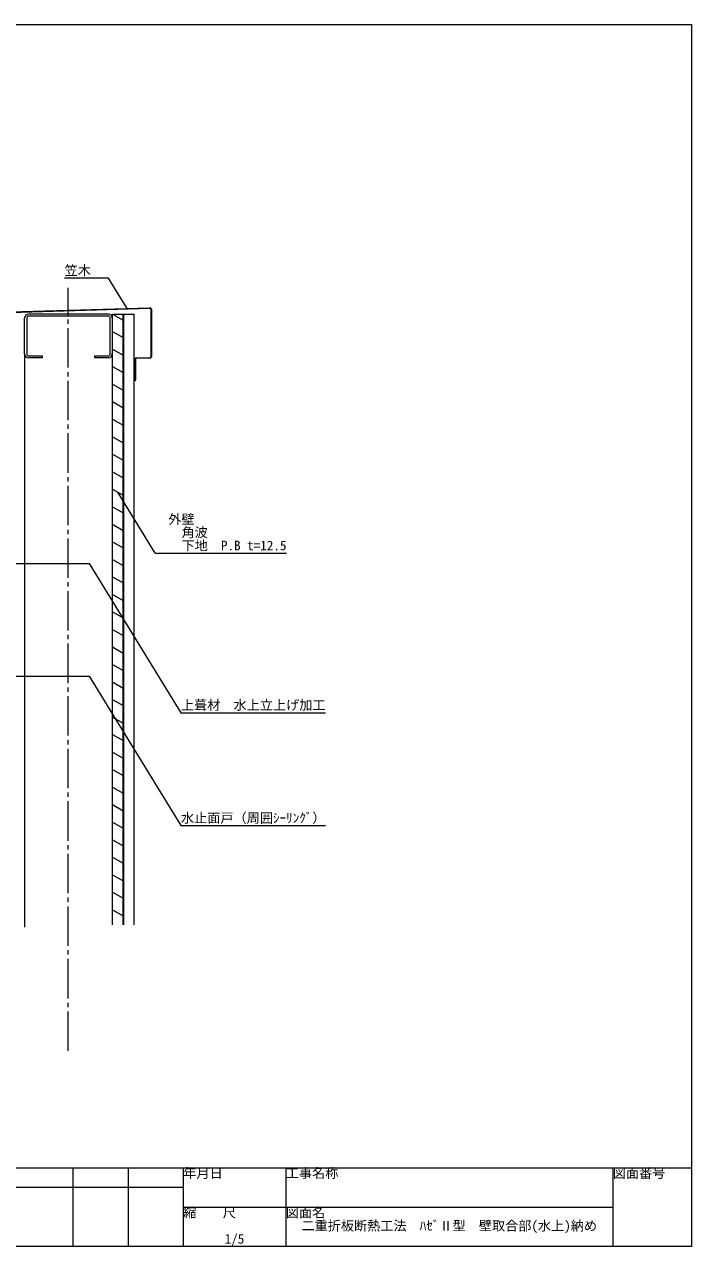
# Model space of a CAD drawing. Units: millimetres at full size, sheet at 1:5; details may follow other scales. Extents: x -3142 to 7368, y -2477 to 957.
# Drawn here: x 6606 to 7368, y -2477 to -1082 of the extents above; entities that cross this region are included whole.
import ezdxf
from ezdxf.enums import TextEntityAlignment as Align

# ---------------------------------------------------------------- set-up
doc = ezdxf.new("R2010")
doc.units = ezdxf.units.MM
doc.header["$LTSCALE"] = 5
doc.linetypes.add('CHAIN2', pattern=[12, 9, -1, 1, -1])
doc.layers.add('0-0_0', color=7, linetype='Continuous', lineweight=18)
doc.styles.add('ＭＳ ゴシック', font='')
doc.styles.get('ＭＳ ゴシック').set_extended_font_data('MS Gothic')

msp = doc.modelspace()

# ---------------------------------------------------------------- linework, layer by layer
at = {"layer": '0-0_0', "color": 4}
for p, q in [((6701.975, -1372.013), (6651.975, -1372.013)), ((6723.221, -1406.631), (6701.975, -1372.013)), ((6706.661, -1413.058), (6718.634, -1413.058)), ((6706.661, -1413.058), (6718.634, -1419.971)), ((6706.661, -2110.36), (6706.661, -1413.058)), ((6718.634, -2110.36), (6718.634, -1413.058)), ((6706.661, -1433.058), (6718.634, -1439.971)), ((6706.661, -1453.058), (6718.634, -1459.971)), ((6706.661, -1473.058), (6718.634, -1479.971)), ((6706.661, -1493.058), (6718.634, -1499.971)), ((6706.661, -1513.058), (6718.634, -1519.971)), ((6706.661, -1533.058), (6718.634, -1539.971)), ((6706.661, -1553.058), (6718.634, -1559.971)), ((6706.661, -1573.058), (6718.634, -1579.971)), ((6706.661, -1593.058), (6718.634, -1599.971)), ((6706.661, -1613.058), (6718.634, -1619.971)), ((6755.336, -1686.069), (6712.648, -1616.514)), ((6706.661, -1633.058), (6718.634, -1639.971)), ((6706.661, -1653.058), (6718.634, -1659.971)), ((6706.661, -1673.058), (6718.634, -1679.971)), ((6755.336, -1686.069), (6905.336, -1686.069)), ((6507.494, -1697.648), (6680.101, -1697.648)), ((6680.101, -1697.648), (6784.716, -1868.105)), ((6706.661, -1693.058), (6718.634, -1699.971)), ((6706.661, -1713.058), (6718.634, -1719.971)), ((6706.661, -1733.058), (6718.634, -1739.971)), ((6706.661, -1753.058), (6718.634, -1759.971)), ((6706.661, -1773.058), (6718.634, -1779.971)), ((6706.661, -1793.058), (6718.634, -1799.971)), ((6706.661, -1813.058), (6718.634, -1819.971)), ((6580.101, -1826.587), (6680.101, -1826.587)), ((6680.101, -1826.587), (6784.716, -1997.045)), ((6706.661, -1833.058), (6718.634, -1839.971)), ((6706.661, -1853.058), (6718.634, -1859.971)), ((6784.716, -1868.105), (6949.716, -1868.105)), ((6706.661, -1873.058), (6718.634, -1879.971)), ((6706.661, -1893.058), (6718.634, -1899.971)), ((6706.661, -1913.058), (6718.634, -1919.971)), ((6706.661, -1933.058), (6718.634, -1939.971)), ((6706.661, -1953.058), (6718.634, -1959.971)), ((6706.661, -1973.058), (6718.634, -1979.971)), ((6706.661, -1993.058), (6718.634, -1999.971)), ((6784.716, -1997.045), (6949.716, -1997.045)), ((6706.661, -2013.058), (6718.634, -2019.971)), ((6706.661, -2033.058), (6718.634, -2039.971)), ((6706.661, -2053.058), (6718.634, -2059.971)), ((6706.661, -2073.058), (6718.634, -2079.971)), ((6706.661, -2093.058), (6718.634, -2099.971))]:
    msp.add_line(p, q, dxfattribs=at)
at = {"layer": '0-0_0', "color": 4, "linetype": 'CHAIN2'}
msp.add_line((6656.134, -2254.219), (6656.134, -1383.33), dxfattribs=at)
at = {"layer": '0-0_0', "color": 5}
for p, q in [((6589.952, -1410.65), (6749.294, -1405.84)), ((6589.97, -1411.25), (6749.312, -1406.44)), ((6750.342, -1407.439), (6750.342, -1461.872)), ((6750.942, -1407.439), (6750.942, -1461.872)), ((6732.342, -1464.472), (6732.342, -1488.472)), ((6732.942, -1464.472), (6732.942, -1488.472)), ((6733.942, -1462.872), (6749.342, -1462.872)), ((6749.342, -1463.472), (6733.942, -1463.472)), ((6731.134, -1481.551), (6731.732, -1481.499)), ((6731.134, -1481.551), (6731.744, -1488.524)), ((6731.732, -1481.499), (6732.342, -1488.472))]:
    msp.add_line(p, q, dxfattribs=at)
at = {"layer": '0-0_0'}
for p, q in [((6606.308, -1458.539), (6606.308, -1417.739)), ((6608.608, -1417.739), (6608.608, -1458.539)), ((6702.008, -1413.139), (6610.908, -1413.139)), ((6701.708, -1415.439), (6610.908, -1415.439)), ((6704.008, -1458.539), (6704.008, -1417.739)), ((6706.308, -1417.439), (6706.308, -1458.539)), ((6606.308, -1458.539), (6606.308, -2112.891)), ((6626.308, -1463.139), (6610.908, -1463.139)), ((6686.308, -1460.839), (6701.708, -1460.839)), ((6686.308, -1463.139), (6686.308, -1460.839)), ((6701.708, -1463.139), (6686.308, -1463.139)), ((6706.308, -1458.539), (6706.308, -2110.36)), ((5407.613, -2387.489), (7367.613, -2387.489)), ((6661.394, -2387.489), (6661.394, -2477.489)), ((6724.394, -2387.489), (6724.394, -2477.489)), ((6787.394, -2387.489), (6787.394, -2477.489)), ((6904.393, -2387.489), (6904.393, -2477.489)), ((7277.613, -2387.489), (7277.613, -2477.489)), ((6787.394, -2409.989), (6535.394, -2409.989)), ((6787.394, -2432.489), (7277.613, -2432.489))]:
    msp.add_line(p, q, dxfattribs=at)
at = {"layer": '0-0_0', "color": 2}
for p, q in [((6719.134, -1413.058), (6731.134, -1413.058)), ((6719.134, -2110.36), (6719.134, -1413.058)), ((6719.634, -2110.36), (6719.634, -1413.058)), ((6731.134, -2110.36), (6731.134, -1413.058))]:
    msp.add_line(p, q, dxfattribs=at)
at = {"layer": '0-0_0'}
msp.add_lwpolyline([(5407.613, -1082.489), (7367.613, -1082.489), (7367.613, -2477.489), (5407.613, -2477.489)], close=True, dxfattribs=at)
msp.add_lwpolyline([(6610.908, -1460.839), (6626.308, -1460.839), (6626.308, -1463.139)], dxfattribs=at)
at = {"layer": '0-0_0', "color": 5}
for centre, radius, start, end in [((6749.342, -1407.439), 1.6, 0, 91.72896), ((6749.342, -1407.439), 1, 0, 91.72895), ((6733.942, -1464.472), 1.6, 90, 180), ((6733.942, -1464.472), 1, 90, 180), ((6749.342, -1461.872), 1, 270, 0), ((6749.342, -1461.872), 1.6, 270, 0), ((6732.342, -1488.472), 0.6, 184.99998, 359.99998)]:
    msp.add_arc(centre, radius, start, end, dxfattribs=at)
at = {"layer": '0-0_0'}
for centre, radius, start, end in [((6610.908, -1417.739), 4.6, 90, 180), ((6610.908, -1417.739), 2.3, 90, 180), ((6701.708, -1417.739), 2.3, 0, 89.99998), ((6702.008, -1417.439), 4.3, 0, 90), ((6610.908, -1458.539), 4.6, 180, 270), ((6610.908, -1458.539), 2.3, 180, 270), ((6701.708, -1458.539), 2.3, 270, 0), ((6701.708, -1458.539), 4.6, 270, 0)]:
    msp.add_arc(centre, radius, start, end, dxfattribs=at)

# ---------------------------------------------------------------- texts
at = {"layer": '0-0_0', "style": 'ＭＳ ゴシック'}
for s, p in [('笠木', (6651.975, -1372.013)), ('外壁', (6770.336, -1656.069)), ('\u3000角波', (6770.336, -1671.069)), ('\u3000下地\u3000P.B t=12.5', (6770.336, -1686.069)), ('上葺材\u3000水上立上げ加工', (6784.716, -1868.105)), ('水止面戸（周囲ｼｰﾘﾝｸﾞ）', (6784.716, -1997.045)), ('年月日', (6787.394, -2402.489)), ('工事名称', (6904.393, -2402.489)), ('図面番号', (7277.613, -2402.489)), ('縮\u3000\u3000尺', (6787.394, -2447.489)), ('図面名', (6904.393, -2447.489)), ('二重折板断熱工法\u3000ﾊｾﾞⅡ型\u3000壁取合部(水上)納め', (6922.253, -2462.489)), ('1/5', (6834.643, -2477.489))]:
    msp.add_text(s, height=11, dxfattribs=at).set_placement(p, align=Align.BOTTOM_LEFT)

doc.saveas('drawing.dxf')
